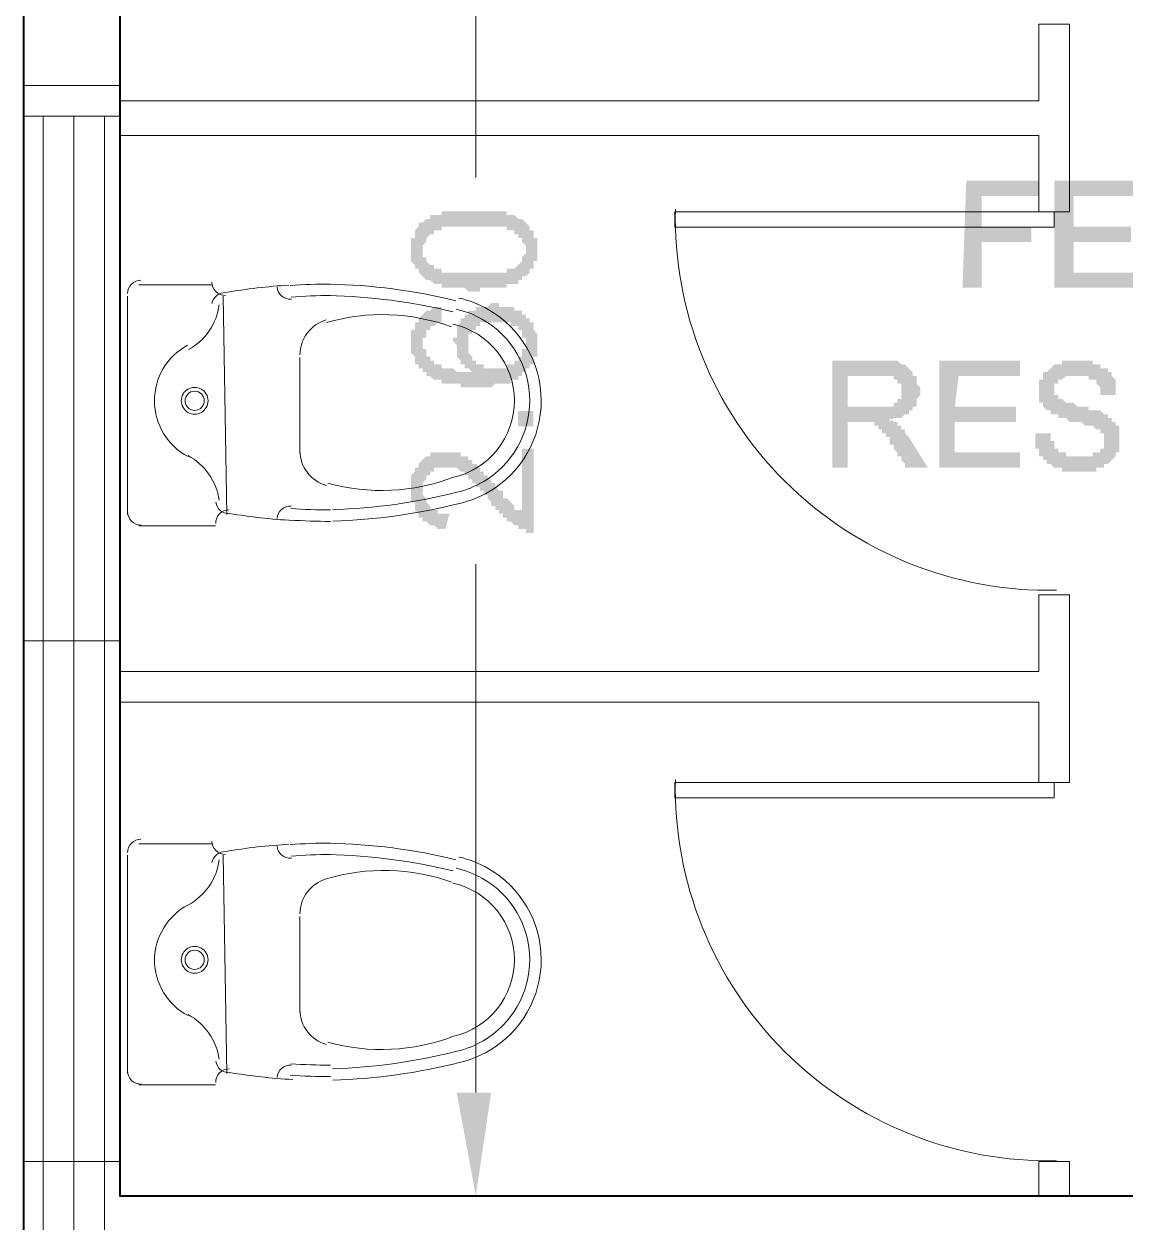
# Model space of a CAD drawing. Header units: inches. Extents: x -11 to 213, y -78 to 40.
# Drawn here: x -2.872 to -1.133, y 25.998 to 27.89 of the extents above; entities that cross this region are included whole.
import ezdxf

# ---------------------------------------------------------------- set-up
doc = ezdxf.new("R2010")
doc.units = ezdxf.units.IN
doc.header["$MEASUREMENT"] = 0
doc.layers.add('PDF_0', color=7, linetype='Continuous')
doc.layers.add('PDF_TOILET', color=7, linetype='Continuous')

msp = doc.modelspace()

# ---------------------------------------------------------------- hatches: boundary and pattern name
at = {"layer": 'PDF_0'}
for points in [[(-1.26848, 27.61842), (-1.3592, 27.61842), (-1.3592, 27.57004), (-1.28058, 27.57004), (-1.28058, 27.54585), (-1.3592, 27.54585), (-1.3592, 27.47328), (-1.38944, 27.47328), (-1.38339, 27.64262), (-1.26848, 27.64262)], [(-1.11728, 27.47327), (-1.24429, 27.47327), (-1.24429, 27.64261), (-1.11728, 27.64261), (-1.11728, 27.61842), (-1.21405, 27.61842), (-1.21405, 27.57004), (-1.12333, 27.57004), (-1.12333, 27.54584), (-1.21405, 27.54584), (-1.21405, 27.49746), (-1.11728, 27.49746)], [(-1.29872, 27.18901), (-1.42573, 27.18901), (-1.42573, 27.35835), (-1.29872, 27.35835), (-1.29872, 27.33416), (-1.39549, 27.33416), (-1.40154, 27.28577), (-1.30477, 27.28577), (-1.30477, 27.26158), (-1.40154, 27.26158), (-1.40154, 27.2132), (-1.29872, 27.2132)], [(-1.17171, 27.30392), (-1.17171, 27.30392), (-1.17171, 27.30997), (-1.17171, 27.30997), (-1.17171, 27.30997), (-1.17171, 27.31602), (-1.17171, 27.31602), (-1.17171, 27.31602), (-1.17776, 27.32206), (-1.17776, 27.32206), (-1.17776, 27.32206), (-1.17776, 27.32811), (-1.17776, 27.32811), (-1.18381, 27.32811), (-1.18381, 27.32811), (-1.18381, 27.32811), (-1.18986, 27.32811), (-1.18986, 27.33416), (-1.18986, 27.33416), (-1.19591, 27.33416), (-1.19591, 27.33416), (-1.19591, 27.33416), (-1.20195, 27.33416), (-1.20195, 27.33416), (-1.208, 27.33416), (-1.208, 27.33416), (-1.208, 27.33416), (-1.21405, 27.33416), (-1.21405, 27.33416), (-1.2201, 27.33416), (-1.2201, 27.33416), (-1.2201, 27.33416), (-1.22615, 27.33416), (-1.22615, 27.33416), (-1.23219, 27.32811), (-1.23219, 27.32811), (-1.23219, 27.32811), (-1.23219, 27.32811), (-1.23824, 27.32811), (-1.23824, 27.32811), (-1.23824, 27.32206), (-1.23824, 27.32206), (-1.24429, 27.32206), (-1.24429, 27.31602), (-1.24429, 27.31602), (-1.24429, 27.31602), (-1.24429, 27.30997), (-1.24429, 27.30997), (-1.24429, 27.30997), (-1.24429, 27.30392), (-1.24429, 27.30392), (-1.23824, 27.30392), (-1.23824, 27.29787), (-1.23824, 27.29787), (-1.23824, 27.29787), (-1.23824, 27.29787), (-1.23219, 27.29787), (-1.23219, 27.29787), (-1.23219, 27.29787), (-1.22615, 27.29182), (-1.22615, 27.29182), (-1.22615, 27.29182), (-1.2201, 27.29182), (-1.2201, 27.29182), (-1.2201, 27.29182), (-1.21405, 27.29182), (-1.21405, 27.29182), (-1.208, 27.28578), (-1.208, 27.28578), (-1.20195, 27.28578), (-1.20195, 27.28578), (-1.20195, 27.28578), (-1.19591, 27.28578), (-1.19591, 27.28578), (-1.18986, 27.28578), (-1.18986, 27.28578), (-1.18986, 27.27973), (-1.18381, 27.27973), (-1.18381, 27.27973), (-1.17776, 27.27973), (-1.17776, 27.27973), (-1.17776, 27.27973), (-1.17171, 27.27973), (-1.17171, 27.27973), (-1.17171, 27.27973), (-1.17171, 27.27973), (-1.16567, 27.27368), (-1.16567, 27.27368), (-1.16567, 27.27368), (-1.15962, 27.27368), (-1.15962, 27.27368), (-1.15962, 27.26763), (-1.15357, 27.26763), (-1.15357, 27.26763), (-1.15357, 27.26763), (-1.15357, 27.26158), (-1.14752, 27.26158), (-1.14752, 27.26158), (-1.14752, 27.26158), (-1.14752, 27.25554), (-1.14147, 27.25554), (-1.14147, 27.25554), (-1.14147, 27.24949), (-1.14147, 27.24949), (-1.14147, 27.24949), (-1.14147, 27.24344), (-1.14147, 27.24344), (-1.14147, 27.23739), (-1.14147, 27.23739), (-1.14147, 27.23739), (-1.14147, 27.23135), (-1.14147, 27.23135), (-1.14147, 27.23135), (-1.14147, 27.2253), (-1.14147, 27.2253), (-1.14147, 27.2253), (-1.14147, 27.21925), (-1.14147, 27.21925), (-1.14147, 27.2132), (-1.14147, 27.2132), (-1.14752, 27.2132), (-1.14752, 27.2132), (-1.14752, 27.20715), (-1.14752, 27.20715), (-1.14752, 27.20715), (-1.15357, 27.20111), (-1.15357, 27.20111), (-1.15357, 27.20111), (-1.15962, 27.19506), (-1.15962, 27.19506), (-1.15962, 27.19506), (-1.15962, 27.19506), (-1.16567, 27.19506), (-1.16567, 27.19506), (-1.16567, 27.18901), (-1.17171, 27.18901), (-1.17171, 27.18901), (-1.17171, 27.18901), (-1.17776, 27.18901), (-1.17776, 27.18901), (-1.17776, 27.18296), (-1.18381, 27.18296), (-1.18381, 27.18296), (-1.18381, 27.18296), (-1.18986, 27.18296), (-1.18986, 27.18296), (-1.19591, 27.18296), (-1.19591, 27.18296), (-1.19591, 27.18296), (-1.20195, 27.18296), (-1.20195, 27.18296), (-1.20195, 27.18296), (-1.208, 27.18296), (-1.208, 27.18296), (-1.21405, 27.18296), (-1.21405, 27.18296), (-1.2201, 27.18296), (-1.2201, 27.18296), (-1.2201, 27.18296), (-1.22615, 27.18296), (-1.22615, 27.18296), (-1.23219, 27.18296), (-1.23219, 27.18901), (-1.23219, 27.18901), (-1.23824, 27.18901), (-1.23824, 27.18901), (-1.23824, 27.18901), (-1.24429, 27.18901), (-1.24429, 27.18901), (-1.24429, 27.18901), (-1.25034, 27.19506), (-1.25034, 27.19506), (-1.25034, 27.19506), (-1.25034, 27.19506), (-1.25638, 27.19506), (-1.25638, 27.20111), (-1.25638, 27.20111), (-1.25638, 27.20111), (-1.26243, 27.20111), (-1.26243, 27.20111), (-1.26243, 27.20715), (-1.26243, 27.20715), (-1.26848, 27.20715), (-1.26848, 27.2132), (-1.26848, 27.2132), (-1.26848, 27.2132), (-1.26848, 27.21925), (-1.26848, 27.21925), (-1.27453, 27.21925), (-1.27453, 27.2253), (-1.27453, 27.2253), (-1.27453, 27.2253), (-1.27453, 27.23135), (-1.27453, 27.23135), (-1.27453, 27.23739), (-1.27453, 27.23739), (-1.27453, 27.23739), (-1.27453, 27.24344), (-1.27453, 27.24344), (-1.25034, 27.24344), (-1.25034, 27.24344), (-1.25034, 27.23739), (-1.25034, 27.23739), (-1.25034, 27.23739), (-1.25034, 27.23135), (-1.25034, 27.23135), (-1.24429, 27.23135), (-1.24429, 27.2253), (-1.24429, 27.2253), (-1.24429, 27.2253), (-1.24429, 27.21925), (-1.23824, 27.21925), (-1.23824, 27.21925), (-1.23824, 27.21925), (-1.23824, 27.2132), (-1.23219, 27.2132), (-1.23219, 27.2132), (-1.23219, 27.2132), (-1.22615, 27.2132), (-1.22615, 27.2132), (-1.22615, 27.20715), (-1.2201, 27.20715), (-1.2201, 27.20715), (-1.2201, 27.20715), (-1.21405, 27.20715), (-1.21405, 27.20715), (-1.208, 27.20715), (-1.208, 27.20715), (-1.208, 27.20715), (-1.20195, 27.20715), (-1.20195, 27.20715), (-1.20195, 27.20715), (-1.19591, 27.20715), (-1.19591, 27.20715), (-1.18986, 27.20715), (-1.18986, 27.20715), (-1.18986, 27.20715), (-1.18381, 27.20715), (-1.18381, 27.2132), (-1.18381, 27.2132), (-1.17776, 27.2132), (-1.17776, 27.2132), (-1.17776, 27.2132), (-1.17171, 27.2132), (-1.17171, 27.21925), (-1.17171, 27.21925), (-1.17171, 27.21925), (-1.16567, 27.21925), (-1.16567, 27.2253), (-1.16567, 27.2253), (-1.16567, 27.2253), (-1.16567, 27.23135), (-1.16567, 27.23135), (-1.16567, 27.23739), (-1.16567, 27.23739), (-1.16567, 27.23739), (-1.16567, 27.24344), (-1.16567, 27.24344), (-1.17171, 27.24344), (-1.17171, 27.24949), (-1.17171, 27.24949), (-1.17171, 27.24949), (-1.17776, 27.24949), (-1.17776, 27.24949), (-1.17776, 27.24949), (-1.18381, 27.25554), (-1.18381, 27.25554), (-1.18381, 27.25554), (-1.18381, 27.25554), (-1.18986, 27.25554), (-1.18986, 27.25554), (-1.18986, 27.25554), (-1.19591, 27.25554), (-1.19591, 27.25554), (-1.20195, 27.26158), (-1.20195, 27.26158), (-1.208, 27.26158), (-1.208, 27.26158), (-1.21405, 27.26158), (-1.21405, 27.26158), (-1.21405, 27.26158), (-1.2201, 27.26158), (-1.2201, 27.26158), (-1.22615, 27.26763), (-1.22615, 27.26763), (-1.23219, 27.26763), (-1.23219, 27.26763), (-1.23219, 27.26763), (-1.23824, 27.26763), (-1.23824, 27.26763), (-1.23824, 27.27368), (-1.24429, 27.27368), (-1.24429, 27.27368), (-1.24429, 27.27368), (-1.25034, 27.27368), (-1.25034, 27.27368), (-1.25034, 27.27973), (-1.25034, 27.27973), (-1.25638, 27.27973), (-1.25638, 27.27973), (-1.25638, 27.27973), (-1.25638, 27.27973), (-1.26243, 27.28578), (-1.26243, 27.28578), (-1.26243, 27.28578), (-1.26243, 27.29182), (-1.26243, 27.29182), (-1.26848, 27.29182), (-1.26848, 27.29787), (-1.26848, 27.29787), (-1.26848, 27.29787), (-1.26848, 27.30392), (-1.26848, 27.30392), (-1.26848, 27.30392), (-1.26848, 27.30997), (-1.26848, 27.30997), (-1.26848, 27.31602), (-1.26848, 27.31602), (-1.26848, 27.31602), (-1.26848, 27.32206), (-1.26848, 27.32206), (-1.26848, 27.32206), (-1.26848, 27.32811), (-1.26848, 27.32811), (-1.26243, 27.32811), (-1.26243, 27.33416), (-1.26243, 27.33416), (-1.26243, 27.33416), (-1.26243, 27.34021), (-1.25638, 27.34021), (-1.25638, 27.34021), (-1.25638, 27.34021), (-1.25034, 27.34626), (-1.25034, 27.34626), (-1.25034, 27.34626), (-1.25034, 27.34626), (-1.25034, 27.34626), (-1.24429, 27.3523), (-1.24429, 27.3523), (-1.24429, 27.3523), (-1.23824, 27.3523), (-1.23824, 27.3523), (-1.23824, 27.3523), (-1.23219, 27.3523), (-1.23219, 27.35835), (-1.22615, 27.35835), (-1.22615, 27.35835), (-1.22615, 27.35835), (-1.2201, 27.35835), (-1.2201, 27.35835), (-1.21405, 27.35835), (-1.21405, 27.35835), (-1.21405, 27.35835), (-1.208, 27.35835), (-1.208, 27.35835), (-1.208, 27.35835), (-1.20195, 27.35835), (-1.20195, 27.35835), (-1.19591, 27.35835), (-1.19591, 27.35835), (-1.19591, 27.35835), (-1.18986, 27.35835), (-1.18986, 27.35835), (-1.18381, 27.35835), (-1.18381, 27.3523), (-1.18381, 27.3523), (-1.17776, 27.3523), (-1.17776, 27.3523), (-1.17776, 27.3523), (-1.17171, 27.3523), (-1.17171, 27.3523), (-1.17171, 27.34626), (-1.16567, 27.34626), (-1.16567, 27.34626), (-1.16567, 27.34626), (-1.15962, 27.34626), (-1.15962, 27.34021), (-1.15962, 27.34021), (-1.15962, 27.34021), (-1.15357, 27.34021), (-1.15357, 27.33416), (-1.15357, 27.33416), (-1.15357, 27.33416), (-1.15357, 27.33416), (-1.14752, 27.32811), (-1.14752, 27.32811), (-1.14752, 27.32811), (-1.14752, 27.32206), (-1.14752, 27.32206), (-1.14752, 27.31602), (-1.14752, 27.31602), (-1.14752, 27.31602), (-1.14752, 27.30997), (-1.14752, 27.30997), (-1.14752, 27.30392), (-1.14147, 27.30392), (-1.14147, 27.30392)], [(-2.06684, 27.21925), (-2.06684, 27.08619), (-2.06684, 27.08619), (-2.06684, 27.08619), (-2.07288, 27.08619), (-2.07288, 27.08619), (-2.07893, 27.08619), (-2.07893, 27.09224), (-2.08498, 27.09224), (-2.08498, 27.09224), (-2.08498, 27.09224), (-2.09103, 27.09224), (-2.09103, 27.09829), (-2.09708, 27.09829), (-2.09708, 27.09829), (-2.09708, 27.09829), (-2.09708, 27.09829), (-2.10312, 27.10434), (-2.10312, 27.10434), (-2.10312, 27.10434), (-2.10312, 27.10434), (-2.10917, 27.10434), (-2.10917, 27.11039), (-2.10917, 27.11039), (-2.11522, 27.11039), (-2.11522, 27.11643), (-2.11522, 27.11643), (-2.12127, 27.11643), (-2.12127, 27.11643), (-2.12127, 27.12248), (-2.12732, 27.12248), (-2.12732, 27.12853), (-2.12732, 27.12853), (-2.13336, 27.12853), (-2.13336, 27.13458), (-2.13336, 27.13458), (-2.13941, 27.14062), (-2.13941, 27.14062), (-2.13941, 27.14062), (-2.13941, 27.14667), (-2.14546, 27.14667), (-2.14546, 27.14667), (-2.14546, 27.15272), (-2.15151, 27.15272), (-2.15151, 27.15272), (-2.15151, 27.15877), (-2.15755, 27.15877), (-2.15755, 27.15877), (-2.15755, 27.16482), (-2.15755, 27.16482), (-2.1636, 27.16482), (-2.1636, 27.17086), (-2.1636, 27.17086), (-2.16965, 27.17086), (-2.16965, 27.17691), (-2.16965, 27.17691), (-2.1757, 27.17691), (-2.1757, 27.17691), (-2.1757, 27.18296), (-2.18175, 27.18296), (-2.18175, 27.18296), (-2.18175, 27.18296), (-2.18779, 27.18901), (-2.18779, 27.18901), (-2.19384, 27.18901), (-2.19384, 27.18901), (-2.19384, 27.18901), (-2.19989, 27.18901), (-2.19989, 27.18901), (-2.20594, 27.18901), (-2.20594, 27.18901), (-2.20594, 27.18901), (-2.21199, 27.18901), (-2.21199, 27.18901), (-2.21199, 27.18901), (-2.21803, 27.18901), (-2.21803, 27.18901), (-2.22408, 27.18901), (-2.22408, 27.18901), (-2.22408, 27.18296), (-2.23013, 27.18296), (-2.23013, 27.18296), (-2.23013, 27.18296), (-2.23013, 27.17691), (-2.23618, 27.17691), (-2.23618, 27.17691), (-2.23618, 27.17086), (-2.23618, 27.17086), (-2.23618, 27.17086), (-2.24222, 27.16482), (-2.24222, 27.16482), (-2.24222, 27.15877), (-2.24222, 27.15877), (-2.24222, 27.15272), (-2.24222, 27.15272), (-2.24222, 27.14667), (-2.24222, 27.14667), (-2.24222, 27.14667), (-2.23618, 27.14062), (-2.23618, 27.14062), (-2.23618, 27.13458), (-2.23618, 27.13458), (-2.23618, 27.13458), (-2.23013, 27.12853), (-2.23013, 27.12853), (-2.23013, 27.12853), (-2.23013, 27.12248), (-2.22408, 27.12248), (-2.22408, 27.12248), (-2.22408, 27.12248), (-2.21803, 27.12248), (-2.21803, 27.11643), (-2.21199, 27.11643), (-2.21199, 27.11643), (-2.20594, 27.11643), (-2.20594, 27.11643), (-2.19989, 27.11643), (-2.19989, 27.11643), (-2.20594, 27.09224), (-2.20594, 27.09224), (-2.21199, 27.09224), (-2.21199, 27.09224), (-2.21803, 27.09224), (-2.21803, 27.09224), (-2.22408, 27.09829), (-2.22408, 27.09829), (-2.22408, 27.09829), (-2.23013, 27.09829), (-2.23013, 27.09829), (-2.23013, 27.09829), (-2.23618, 27.10434), (-2.23618, 27.10434), (-2.23618, 27.10434), (-2.24222, 27.10434), (-2.24222, 27.11039), (-2.24222, 27.11039), (-2.24827, 27.11039), (-2.24827, 27.11643), (-2.24827, 27.11643), (-2.24827, 27.11643), (-2.25432, 27.12248), (-2.25432, 27.12248), (-2.25432, 27.12248), (-2.25432, 27.12853), (-2.25432, 27.12853), (-2.25432, 27.13458), (-2.26037, 27.13458), (-2.26037, 27.13458), (-2.26037, 27.14062), (-2.26037, 27.14062), (-2.26037, 27.14667), (-2.26037, 27.14667), (-2.26037, 27.15272), (-2.26037, 27.15272), (-2.26037, 27.15272), (-2.26037, 27.15877), (-2.26037, 27.15877), (-2.26037, 27.16482), (-2.26037, 27.16482), (-2.26037, 27.17086), (-2.26037, 27.17086), (-2.26037, 27.17691), (-2.26037, 27.17691), (-2.25432, 27.18296), (-2.25432, 27.18296), (-2.25432, 27.18296), (-2.25432, 27.18901), (-2.25432, 27.18901), (-2.24827, 27.18901), (-2.24827, 27.19506), (-2.24827, 27.19506), (-2.24827, 27.19506), (-2.24222, 27.2011), (-2.24222, 27.2011), (-2.24222, 27.2011), (-2.24222, 27.2011), (-2.23618, 27.20715), (-2.23618, 27.20715), (-2.23618, 27.20715), (-2.23013, 27.20715), (-2.23013, 27.2132), (-2.23013, 27.2132), (-2.22408, 27.2132), (-2.22408, 27.2132), (-2.21803, 27.2132), (-2.21803, 27.2132), (-2.21199, 27.2132), (-2.21199, 27.2132), (-2.21199, 27.2132), (-2.20594, 27.2132), (-2.20594, 27.2132), (-2.20594, 27.2132), (-2.19989, 27.2132), (-2.19989, 27.2132), (-2.19384, 27.2132), (-2.19384, 27.2132), (-2.19384, 27.2132), (-2.18779, 27.2132), (-2.18779, 27.2132), (-2.18175, 27.2132), (-2.18175, 27.2132), (-2.18175, 27.20715), (-2.1757, 27.20715), (-2.1757, 27.20715), (-2.16965, 27.20715), (-2.16965, 27.2011), (-2.16965, 27.2011), (-2.16965, 27.2011), (-2.1636, 27.2011), (-2.1636, 27.2011), (-2.1636, 27.2011), (-2.1636, 27.19506), (-2.15755, 27.19506), (-2.15755, 27.19506), (-2.15755, 27.19506), (-2.15151, 27.18901), (-2.15151, 27.18901), (-2.15151, 27.18901), (-2.15151, 27.18296), (-2.14546, 27.18296), (-2.14546, 27.18296), (-2.14546, 27.17691), (-2.13941, 27.17691), (-2.13941, 27.17691), (-2.13941, 27.17086), (-2.13336, 27.17086), (-2.13336, 27.17086), (-2.13336, 27.16482), (-2.12732, 27.16482), (-2.12732, 27.15877), (-2.12732, 27.15877), (-2.12127, 27.15272), (-2.12127, 27.15272), (-2.11522, 27.15272), (-2.11522, 27.14667), (-2.11522, 27.14667), (-2.11522, 27.14062), (-2.10917, 27.14062), (-2.10917, 27.14062), (-2.10312, 27.13458), (-2.10312, 27.13458), (-2.10312, 27.13458), (-2.09708, 27.12853), (-2.09708, 27.12853), (-2.09708, 27.12853), (-2.09708, 27.12248), (-2.09103, 27.12248), (-2.09103, 27.12248), (-2.09103, 27.12248), (-2.08498, 27.12248), (-2.08498, 27.21925)]]:
    msp.add_hatch(color=256, dxfattribs=at).paths.add_polyline_path(points)
h = msp.add_hatch(color=256, dxfattribs=at)
h.paths.add_polyline_path([(-2.26037, 27.53375), (-2.26037, 27.53375), (-2.26037, 27.5398), (-2.26037, 27.5398), (-2.26037, 27.5398), (-2.26037, 27.54584), (-2.26037, 27.54584), (-2.26037, 27.55189), (-2.26037, 27.55189), (-2.26037, 27.55189), (-2.25433, 27.55189), (-2.25433, 27.55794), (-2.25433, 27.55794), (-2.25433, 27.55794), (-2.25433, 27.56399), (-2.25433, 27.56399), (-2.25433, 27.56399), (-2.24828, 27.57004), (-2.24828, 27.57004), (-2.24828, 27.57004), (-2.24828, 27.57004), (-2.24828, 27.57608), (-2.24223, 27.57608), (-2.24223, 27.57608), (-2.24223, 27.57608), (-2.24223, 27.57608), (-2.23618, 27.58213), (-2.23618, 27.58213), (-2.23618, 27.58213), (-2.23014, 27.58213), (-2.23014, 27.58213), (-2.23014, 27.58818), (-2.22409, 27.58818), (-2.22409, 27.58818), (-2.22409, 27.58818), (-2.21804, 27.58818), (-2.21804, 27.58818), (-2.21199, 27.58818), (-2.21199, 27.59423), (-2.20594, 27.59423), (-2.20594, 27.59423), (-2.20594, 27.59423), (-2.1999, 27.59423), (-2.1999, 27.59423), (-2.19385, 27.59423), (-2.19385, 27.59423), (-2.1878, 27.59423), (-2.1878, 27.59423), (-2.18175, 27.59423), (-2.18175, 27.59423), (-2.1757, 27.59423), (-2.16966, 27.59423), (-2.16966, 27.59423), (-2.16361, 27.59423), (-2.16361, 27.59423), (-2.16361, 27.59423), (-2.15756, 27.59423), (-2.15151, 27.59423), (-2.15151, 27.59423), (-2.14546, 27.59423), (-2.14546, 27.59423), (-2.13942, 27.59423), (-2.13942, 27.59423), (-2.13337, 27.59423), (-2.13337, 27.59423), (-2.12732, 27.59423), (-2.12732, 27.59423), (-2.12127, 27.59423), (-2.12127, 27.59423), (-2.11523, 27.59423), (-2.11523, 27.59423), (-2.11523, 27.59423), (-2.10918, 27.59423), (-2.10918, 27.58818), (-2.10313, 27.58818), (-2.10313, 27.58818), (-2.10313, 27.58818), (-2.09708, 27.58818), (-2.09708, 27.58818), (-2.09708, 27.58818), (-2.09103, 27.58213), (-2.09103, 27.58213), (-2.09103, 27.58213), (-2.08499, 27.58213), (-2.08499, 27.58213), (-2.08499, 27.58213), (-2.07894, 27.57608), (-2.07894, 27.57608), (-2.07894, 27.57608), (-2.07289, 27.57004), (-2.07289, 27.57004), (-2.07289, 27.57004), (-2.07289, 27.56399), (-2.06684, 27.56399), (-2.06684, 27.56399), (-2.06684, 27.55794), (-2.06684, 27.55794), (-2.06684, 27.55794), (-2.06684, 27.55189), (-2.06079, 27.55189), (-2.06079, 27.54584), (-2.06079, 27.54584), (-2.06079, 27.5398), (-2.06079, 27.5398), (-2.06079, 27.5398), (-2.06079, 27.53375), (-2.06079, 27.53375), (-2.06079, 27.53375), (-2.06079, 27.5277), (-2.06079, 27.5277), (-2.06079, 27.52165), (-2.06079, 27.52165), (-2.06079, 27.52165), (-2.06079, 27.5156), (-2.06079, 27.5156), (-2.06684, 27.5156), (-2.06684, 27.50956), (-2.06684, 27.50956), (-2.06684, 27.50956), (-2.06684, 27.50956), (-2.06684, 27.50351), (-2.06684, 27.50351), (-2.07289, 27.50351), (-2.07289, 27.49746), (-2.07289, 27.49746), (-2.07289, 27.49746), (-2.07289, 27.49746), (-2.07894, 27.49141), (-2.07894, 27.49141), (-2.07894, 27.49141), (-2.07894, 27.49141), (-2.08499, 27.49141), (-2.08499, 27.48537), (-2.08499, 27.48537), (-2.08499, 27.48537), (-2.09103, 27.48537), (-2.09103, 27.48537), (-2.09103, 27.47932), (-2.09708, 27.47932), (-2.09708, 27.47932), (-2.10313, 27.47932), (-2.10313, 27.47932), (-2.10313, 27.47932), (-2.10918, 27.47932), (-2.10918, 27.47327), (-2.11523, 27.47327), (-2.11523, 27.47327), (-2.12127, 27.47327), (-2.12127, 27.47327), (-2.12127, 27.47327), (-2.12732, 27.47327), (-2.12732, 27.47327), (-2.13337, 27.47327), (-2.13942, 27.47327), (-2.13942, 27.47327), (-2.14546, 27.47327), (-2.14546, 27.47327), (-2.15151, 27.47327), (-2.15151, 27.46722), (-2.15756, 27.46722), (-2.15756, 27.46722), (-2.16361, 27.46722), (-2.16361, 27.46722), (-2.16966, 27.46722), (-2.16966, 27.46722), (-2.1757, 27.47327), (-2.1757, 27.47327), (-2.18175, 27.47327), (-2.18175, 27.47327), (-2.1878, 27.47327), (-2.1878, 27.47327), (-2.19385, 27.47327), (-2.19385, 27.47327), (-2.1999, 27.47327), (-2.1999, 27.47327), (-2.20594, 27.47327), (-2.20594, 27.47327), (-2.20594, 27.47327), (-2.21199, 27.47327), (-2.21199, 27.47932), (-2.21804, 27.47932), (-2.21804, 27.47932), (-2.21804, 27.47932), (-2.22409, 27.47932), (-2.22409, 27.47932), (-2.22409, 27.47932), (-2.23014, 27.48537), (-2.23014, 27.48537), (-2.23014, 27.48537), (-2.23618, 27.48537), (-2.23618, 27.48537), (-2.23618, 27.48537), (-2.24223, 27.49141), (-2.24223, 27.49141), (-2.24223, 27.49141), (-2.24828, 27.49746), (-2.24828, 27.49746), (-2.24828, 27.49746), (-2.24828, 27.50351), (-2.25433, 27.50351), (-2.25433, 27.50351), (-2.25433, 27.50956), (-2.25433, 27.50956), (-2.25433, 27.50956), (-2.26037, 27.5156), (-2.26037, 27.5156), (-2.26037, 27.52165), (-2.26037, 27.52165), (-2.26037, 27.5277), (-2.26037, 27.5277), (-2.26037, 27.5277), (-2.26037, 27.53375), (-2.26037, 27.53375)], flags=0)
h.paths.add_polyline_path([(-2.07894, 27.53375), (-2.07894, 27.53375), (-2.07894, 27.5398), (-2.07894, 27.5398), (-2.08499, 27.54584), (-2.08499, 27.54584), (-2.08499, 27.54584), (-2.08499, 27.55189), (-2.08499, 27.55189), (-2.09103, 27.55189), (-2.09103, 27.55794), (-2.09103, 27.55794), (-2.09708, 27.55794), (-2.09708, 27.56399), (-2.09708, 27.56399), (-2.09708, 27.56399), (-2.10313, 27.56399), (-2.10313, 27.56399), (-2.10313, 27.56399), (-2.10918, 27.56399), (-2.10918, 27.56399), (-2.10918, 27.57004), (-2.11523, 27.57004), (-2.11523, 27.57004), (-2.11523, 27.57004), (-2.12127, 27.57004), (-2.12127, 27.57004), (-2.12732, 27.57004), (-2.12732, 27.57004), (-2.13337, 27.57004), (-2.13337, 27.57004), (-2.13942, 27.57004), (-2.13942, 27.57004), (-2.14546, 27.57004), (-2.14546, 27.57004), (-2.15151, 27.57004), (-2.15151, 27.57004), (-2.15756, 27.57004), (-2.16361, 27.57004), (-2.16361, 27.57004), (-2.16966, 27.57004), (-2.16966, 27.57004), (-2.1757, 27.57004), (-2.1757, 27.57004), (-2.18175, 27.57004), (-2.18175, 27.57004), (-2.1878, 27.57004), (-2.1878, 27.57004), (-2.19385, 27.57004), (-2.19385, 27.57004), (-2.19385, 27.57004), (-2.1999, 27.57004), (-2.1999, 27.57004), (-2.1999, 27.57004), (-2.20594, 27.57004), (-2.20594, 27.57004), (-2.20594, 27.57004), (-2.21199, 27.57004), (-2.21199, 27.56399), (-2.21804, 27.56399), (-2.21804, 27.56399), (-2.22409, 27.56399), (-2.22409, 27.56399), (-2.22409, 27.55794), (-2.23014, 27.55794), (-2.23014, 27.55794), (-2.23014, 27.55794), (-2.23014, 27.55794), (-2.23618, 27.55189), (-2.23618, 27.55189), (-2.23618, 27.54584), (-2.23618, 27.54584), (-2.23618, 27.54584), (-2.24223, 27.5398), (-2.24223, 27.5398), (-2.24223, 27.53375), (-2.24223, 27.53375), (-2.24223, 27.5277), (-2.24223, 27.5277), (-2.24223, 27.5277), (-2.24223, 27.52165), (-2.23618, 27.52165), (-2.23618, 27.5156), (-2.23618, 27.5156), (-2.23618, 27.5156), (-2.23014, 27.50956), (-2.23014, 27.50956), (-2.23014, 27.50956), (-2.22409, 27.50956), (-2.22409, 27.50351), (-2.22409, 27.50351), (-2.22409, 27.50351), (-2.21804, 27.50351), (-2.21804, 27.50351), (-2.21804, 27.50351), (-2.21199, 27.50351), (-2.21199, 27.49746), (-2.21199, 27.49746), (-2.20594, 27.49746), (-2.20594, 27.49746), (-2.20594, 27.49746), (-2.1999, 27.49746), (-2.1999, 27.49746), (-2.19385, 27.49746), (-2.19385, 27.49746), (-2.1878, 27.49746), (-2.1878, 27.49746), (-2.18175, 27.49746), (-2.18175, 27.49746), (-2.1757, 27.49746), (-2.1757, 27.49746), (-2.16966, 27.49746), (-2.16966, 27.49746), (-2.16361, 27.49746), (-2.16361, 27.49746), (-2.15756, 27.49746), (-2.15151, 27.49746), (-2.15151, 27.49746), (-2.14546, 27.49746), (-2.14546, 27.49746), (-2.13942, 27.49746), (-2.13942, 27.49746), (-2.13337, 27.49746), (-2.13337, 27.49746), (-2.13337, 27.49746), (-2.12732, 27.49746), (-2.12732, 27.49746), (-2.12127, 27.49746), (-2.12127, 27.49746), (-2.12127, 27.49746), (-2.11523, 27.49746), (-2.11523, 27.49746), (-2.11523, 27.49746), (-2.10918, 27.49746), (-2.10918, 27.50351), (-2.10313, 27.50351), (-2.10313, 27.50351), (-2.10313, 27.50351), (-2.09708, 27.50351), (-2.09708, 27.50351), (-2.09103, 27.50956), (-2.09103, 27.50956), (-2.09103, 27.50956), (-2.09103, 27.50956), (-2.08499, 27.5156), (-2.08499, 27.5156), (-2.08499, 27.5156), (-2.08499, 27.52165), (-2.08499, 27.52165), (-2.07894, 27.5277), (-2.07894, 27.5277), (-2.07894, 27.53375), (-2.07894, 27.53375)], flags=0)
h = msp.add_hatch(color=256, dxfattribs=at)
h.paths.add_polyline_path([(-2.16361, 27.34021), (-2.16965, 27.34626), (-2.16965, 27.34626), (-2.16965, 27.34626), (-2.1757, 27.34626), (-2.1757, 27.35231), (-2.1757, 27.35231), (-2.18175, 27.35231), (-2.18175, 27.35835), (-2.18175, 27.35835), (-2.18175, 27.35835), (-2.1878, 27.3644), (-2.1878, 27.3644), (-2.1878, 27.3644), (-2.1878, 27.37045), (-2.1878, 27.37045), (-2.1878, 27.3765), (-2.1878, 27.3765), (-2.1878, 27.38255), (-2.1878, 27.38255), (-2.1878, 27.38255), (-2.19384, 27.38859), (-2.19384, 27.38859), (-2.19384, 27.39464), (-2.1878, 27.39464), (-2.1878, 27.39464), (-2.1878, 27.40069), (-2.1878, 27.40069), (-2.1878, 27.40674), (-2.1878, 27.40674), (-2.1878, 27.40674), (-2.1878, 27.41278), (-2.1878, 27.41278), (-2.18175, 27.41883), (-2.18175, 27.41883), (-2.18175, 27.41883), (-2.18175, 27.42488), (-2.1757, 27.42488), (-2.1757, 27.42488), (-2.1757, 27.43093), (-2.1757, 27.43093), (-2.16965, 27.43093), (-2.16965, 27.43093), (-2.16965, 27.43698), (-2.16361, 27.43698), (-2.16361, 27.43698), (-2.16361, 27.43698), (-2.15756, 27.43698), (-2.15756, 27.44302), (-2.15151, 27.44302), (-2.15151, 27.44302), (-2.15151, 27.44302), (-2.14546, 27.44302), (-2.14546, 27.44302), (-2.13941, 27.44302), (-2.13941, 27.44302), (-2.13337, 27.44907), (-2.13337, 27.44907), (-2.12732, 27.44907), (-2.12732, 27.44907), (-2.12732, 27.44907), (-2.12127, 27.44907), (-2.12127, 27.44302), (-2.11522, 27.44302), (-2.11522, 27.44302), (-2.10917, 27.44302), (-2.10917, 27.44302), (-2.10917, 27.44302), (-2.10313, 27.44302), (-2.10313, 27.44302), (-2.09708, 27.44302), (-2.09708, 27.43698), (-2.09103, 27.43698), (-2.09103, 27.43698), (-2.09103, 27.43698), (-2.08498, 27.43698), (-2.08498, 27.43093), (-2.08498, 27.43093), (-2.07894, 27.43093), (-2.07894, 27.43093), (-2.07894, 27.43093), (-2.07894, 27.42488), (-2.07289, 27.42488), (-2.07289, 27.42488), (-2.07289, 27.41883), (-2.07289, 27.41883), (-2.06684, 27.41883), (-2.06684, 27.41278), (-2.06684, 27.41278), (-2.06684, 27.40674), (-2.06684, 27.40674), (-2.06684, 27.40674), (-2.06079, 27.40069), (-2.06079, 27.40069), (-2.06079, 27.39464), (-2.06079, 27.39464), (-2.06079, 27.38859), (-2.06079, 27.38859), (-2.06079, 27.38255), (-2.06079, 27.38255), (-2.06079, 27.38255), (-2.06079, 27.3765), (-2.06079, 27.3765), (-2.06079, 27.37045), (-2.06079, 27.37045), (-2.06079, 27.3644), (-2.06684, 27.3644), (-2.06684, 27.3644), (-2.06684, 27.35835), (-2.06684, 27.35835), (-2.06684, 27.35231), (-2.07289, 27.35231), (-2.07289, 27.35231), (-2.07289, 27.34626), (-2.07289, 27.34626), (-2.07894, 27.34626), (-2.07894, 27.34021), (-2.07894, 27.34021), (-2.07894, 27.34021), (-2.08498, 27.34021), (-2.08498, 27.33416), (-2.08498, 27.33416), (-2.08498, 27.33416), (-2.09103, 27.33416), (-2.09103, 27.33416), (-2.09103, 27.32811), (-2.09103, 27.32811), (-2.09708, 27.32811), (-2.09708, 27.32811), (-2.09708, 27.32811), (-2.10313, 27.32811), (-2.10313, 27.32207), (-2.10917, 27.32207), (-2.10917, 27.32207), (-2.10917, 27.32207), (-2.11522, 27.32207), (-2.11522, 27.32207), (-2.12127, 27.32207), (-2.12127, 27.32207), (-2.12732, 27.32207), (-2.12732, 27.32207), (-2.13337, 27.31602), (-2.13337, 27.31602), (-2.13941, 27.31602), (-2.13941, 27.31602), (-2.14546, 27.31602), (-2.14546, 27.31602), (-2.15151, 27.31602), (-2.15756, 27.31602), (-2.15756, 27.31602), (-2.15756, 27.31602), (-2.16361, 27.31602), (-2.16361, 27.31602), (-2.16965, 27.31602), (-2.16965, 27.31602), (-2.1757, 27.31602), (-2.1757, 27.31602), (-2.18175, 27.31602), (-2.18175, 27.32207), (-2.1878, 27.32207), (-2.1878, 27.32207), (-2.19384, 27.32207), (-2.19384, 27.32207), (-2.19989, 27.32207), (-2.19989, 27.32207), (-2.20594, 27.32207), (-2.20594, 27.32207), (-2.20594, 27.32207), (-2.21199, 27.32207), (-2.21199, 27.32811), (-2.21804, 27.32811), (-2.21804, 27.32811), (-2.21804, 27.32811), (-2.22408, 27.32811), (-2.22408, 27.32811), (-2.22408, 27.32811), (-2.23013, 27.33416), (-2.23013, 27.33416), (-2.23013, 27.33416), (-2.23618, 27.33416), (-2.23618, 27.33416), (-2.23618, 27.34021), (-2.23618, 27.34021), (-2.24223, 27.34021), (-2.24223, 27.34021), (-2.24223, 27.34626), (-2.24828, 27.34626), (-2.24828, 27.34626), (-2.24828, 27.35231), (-2.24828, 27.35231), (-2.25432, 27.35231), (-2.25432, 27.35835), (-2.25432, 27.35835), (-2.25432, 27.35835), (-2.25432, 27.3644), (-2.25432, 27.3644), (-2.26037, 27.37045), (-2.26037, 27.37045), (-2.26037, 27.37045), (-2.26037, 27.3765), (-2.26037, 27.3765), (-2.26037, 27.38255), (-2.26037, 27.38255), (-2.26037, 27.38859), (-2.26037, 27.38859), (-2.26037, 27.38859), (-2.26037, 27.39464), (-2.26037, 27.39464), (-2.26037, 27.40069), (-2.26037, 27.40069), (-2.26037, 27.40674), (-2.26037, 27.40674), (-2.25432, 27.40674), (-2.25432, 27.41278), (-2.25432, 27.41278), (-2.25432, 27.41883), (-2.25432, 27.41883), (-2.24828, 27.41883), (-2.24828, 27.42488), (-2.24828, 27.42488), (-2.24828, 27.42488), (-2.24223, 27.43093), (-2.24223, 27.43093), (-2.24223, 27.43093), (-2.24223, 27.43093), (-2.23618, 27.43698), (-2.23618, 27.43698), (-2.23013, 27.43698), (-2.23013, 27.43698), (-2.23013, 27.43698), (-2.22408, 27.44302), (-2.22408, 27.44302), (-2.21804, 27.44302), (-2.21804, 27.44302), (-2.21199, 27.44302), (-2.21199, 27.44302), (-2.21199, 27.41883), (-2.21199, 27.41883), (-2.21804, 27.41883), (-2.21804, 27.41883), (-2.22408, 27.41278), (-2.22408, 27.41278), (-2.22408, 27.41278), (-2.23013, 27.41278), (-2.23013, 27.41278), (-2.23013, 27.40674), (-2.23618, 27.40674), (-2.23618, 27.40674), (-2.23618, 27.40674), (-2.23618, 27.40069), (-2.23618, 27.40069), (-2.23618, 27.39464), (-2.24223, 27.39464), (-2.24223, 27.39464), (-2.24223, 27.38859), (-2.24223, 27.38859), (-2.24223, 27.38859), (-2.24223, 27.38255), (-2.24223, 27.38255), (-2.24223, 27.3765), (-2.24223, 27.3765), (-2.23618, 27.3765), (-2.23618, 27.37045), (-2.23618, 27.37045), (-2.23618, 27.3644), (-2.23618, 27.3644), (-2.23013, 27.3644), (-2.23013, 27.35835), (-2.23013, 27.35835), (-2.22408, 27.35835), (-2.22408, 27.35231), (-2.22408, 27.35231), (-2.21804, 27.35231), (-2.21804, 27.35231), (-2.21804, 27.35231), (-2.21804, 27.35231), (-2.21199, 27.35231), (-2.21199, 27.34626), (-2.21199, 27.34626), (-2.20594, 27.34626), (-2.20594, 27.34626), (-2.19989, 27.34626), (-2.19989, 27.34626), (-2.19384, 27.34626), (-2.19384, 27.34626), (-2.19384, 27.34626), (-2.1878, 27.34021), (-2.1878, 27.34021), (-2.18175, 27.34021), (-2.18175, 27.34021), (-2.1757, 27.34021), (-2.1757, 27.34021), (-2.16965, 27.34021), (-2.16361, 27.34021), (-2.16361, 27.34021)], flags=0)
h.paths.add_polyline_path([(-2.07894, 27.38255), (-2.07894, 27.38859), (-2.07894, 27.38859), (-2.07894, 27.39464), (-2.08498, 27.39464), (-2.08498, 27.40069), (-2.08498, 27.40069), (-2.08498, 27.40069), (-2.08498, 27.40674), (-2.09103, 27.40674), (-2.09103, 27.40674), (-2.09103, 27.41278), (-2.09708, 27.41278), (-2.09708, 27.41278), (-2.09708, 27.41278), (-2.10313, 27.41278), (-2.10313, 27.41883), (-2.10313, 27.41883), (-2.10917, 27.41883), (-2.10917, 27.41883), (-2.11522, 27.41883), (-2.11522, 27.41883), (-2.12127, 27.41883), (-2.12127, 27.41883), (-2.12127, 27.41883), (-2.12732, 27.41883), (-2.12732, 27.41883), (-2.13337, 27.41883), (-2.13337, 27.41883), (-2.13941, 27.41883), (-2.13941, 27.41883), (-2.14546, 27.41883), (-2.14546, 27.41883), (-2.14546, 27.41883), (-2.15151, 27.41883), (-2.15151, 27.41278), (-2.15756, 27.41278), (-2.15756, 27.41278), (-2.15756, 27.41278), (-2.15756, 27.40674), (-2.16361, 27.40674), (-2.16361, 27.40674), (-2.16361, 27.40674), (-2.16361, 27.40069), (-2.16965, 27.40069), (-2.16965, 27.39464), (-2.16965, 27.39464), (-2.16965, 27.39464), (-2.16965, 27.38859), (-2.16965, 27.38859), (-2.16965, 27.38255), (-2.16965, 27.38255), (-2.16965, 27.3765), (-2.16965, 27.3765), (-2.16965, 27.37045), (-2.16965, 27.37045), (-2.16965, 27.37045), (-2.16361, 27.3644), (-2.16361, 27.3644), (-2.16361, 27.3644), (-2.16361, 27.35835), (-2.15756, 27.35835), (-2.15756, 27.35835), (-2.15756, 27.35231), (-2.15756, 27.35231), (-2.15151, 27.35231), (-2.15151, 27.35231), (-2.14546, 27.35231), (-2.14546, 27.34626), (-2.14546, 27.34626), (-2.13941, 27.34626), (-2.13941, 27.34626), (-2.13337, 27.34626), (-2.13337, 27.34626), (-2.12732, 27.34626), (-2.12732, 27.34626), (-2.12732, 27.34626), (-2.12127, 27.34626), (-2.12127, 27.34626), (-2.11522, 27.34626), (-2.11522, 27.34626), (-2.10917, 27.34626), (-2.10917, 27.34626), (-2.10917, 27.35231), (-2.10313, 27.35231), (-2.10313, 27.35231), (-2.09708, 27.35231), (-2.09708, 27.35231), (-2.09708, 27.35835), (-2.09708, 27.35835), (-2.09103, 27.35835), (-2.09103, 27.35835), (-2.09103, 27.3644), (-2.08498, 27.3644), (-2.08498, 27.3644), (-2.08498, 27.37045), (-2.08498, 27.37045), (-2.08498, 27.3765), (-2.07894, 27.3765), (-2.07894, 27.3765), (-2.07894, 27.38255), (-2.07894, 27.38255), (-2.07894, 27.38255)], flags=0)
h = msp.add_hatch(color=256, dxfattribs=at)
h.paths.add_polyline_path([(-1.44388, 27.18901), (-1.47412, 27.18901), (-1.48017, 27.18901), (-1.48017, 27.19506), (-1.48017, 27.19506), (-1.48621, 27.2011), (-1.48621, 27.2011), (-1.48621, 27.20715), (-1.49226, 27.20715), (-1.49226, 27.2132), (-1.49226, 27.2132), (-1.49226, 27.2132), (-1.49831, 27.21925), (-1.49831, 27.21925), (-1.49831, 27.21925), (-1.49831, 27.22529), (-1.49831, 27.22529), (-1.50436, 27.22529), (-1.50436, 27.23134), (-1.50436, 27.23134), (-1.50436, 27.23134), (-1.50436, 27.23134), (-1.50436, 27.23134), (-1.50436, 27.23739), (-1.50436, 27.23739), (-1.51041, 27.23739), (-1.51041, 27.23739), (-1.51041, 27.23739), (-1.51041, 27.24344), (-1.51041, 27.24344), (-1.51645, 27.24344), (-1.51645, 27.24949), (-1.51645, 27.24949), (-1.51645, 27.24949), (-1.5225, 27.24949), (-1.5225, 27.24949), (-1.5225, 27.25553), (-1.5225, 27.25553), (-1.52855, 27.25553), (-1.52855, 27.25553), (-1.52855, 27.26158), (-1.5346, 27.26158), (-1.5346, 27.26158), (-1.5346, 27.26158), (-1.5346, 27.26158), (-1.54065, 27.26158), (-1.54065, 27.26158), (-1.54065, 27.26158), (-1.54669, 27.26158), (-1.54669, 27.26158), (-1.57088, 27.26158), (-1.57088, 27.18901), (-1.59508, 27.18901), (-1.59508, 27.35835), (-1.51645, 27.35835), (-1.51645, 27.35835), (-1.51645, 27.35835), (-1.51041, 27.35835), (-1.51041, 27.35835), (-1.50436, 27.35835), (-1.50436, 27.35835), (-1.50436, 27.35835), (-1.49831, 27.35835), (-1.49831, 27.35835), (-1.49831, 27.35835), (-1.49226, 27.35835), (-1.49226, 27.35835), (-1.48621, 27.3523), (-1.48621, 27.3523), (-1.48621, 27.3523), (-1.48017, 27.3523), (-1.48017, 27.3523), (-1.48017, 27.3523), (-1.47412, 27.34625), (-1.47412, 27.34625), (-1.47412, 27.34625), (-1.47412, 27.34625), (-1.46807, 27.3402), (-1.46807, 27.3402), (-1.46807, 27.3402), (-1.46807, 27.33416), (-1.46202, 27.33416), (-1.46202, 27.33416), (-1.46202, 27.32811), (-1.46202, 27.32811), (-1.46202, 27.32811), (-1.46202, 27.32206), (-1.46202, 27.32206), (-1.46202, 27.32206), (-1.45598, 27.31601), (-1.45598, 27.31601), (-1.45598, 27.30996), (-1.45598, 27.30996), (-1.45598, 27.30996), (-1.45598, 27.30996), (-1.45598, 27.30392), (-1.45598, 27.30392), (-1.46202, 27.29787), (-1.46202, 27.29787), (-1.46202, 27.29787), (-1.46202, 27.29182), (-1.46202, 27.29182), (-1.46202, 27.29182), (-1.46202, 27.28577), (-1.46807, 27.28577), (-1.46807, 27.28577), (-1.46807, 27.27973), (-1.46807, 27.27973), (-1.46807, 27.27973), (-1.47412, 27.27973), (-1.47412, 27.27973), (-1.47412, 27.27368), (-1.47412, 27.27368), (-1.48017, 27.27368), (-1.48017, 27.27368), (-1.48017, 27.27368), (-1.48621, 27.26763), (-1.48621, 27.26763), (-1.48621, 27.26763), (-1.49226, 27.26763), (-1.49226, 27.26763), (-1.49226, 27.26763), (-1.49831, 27.26763), (-1.49831, 27.26763), (-1.50436, 27.26158), (-1.50436, 27.26158), (-1.50436, 27.26158), (-1.50436, 27.26763), (-1.50436, 27.26763), (-1.50436, 27.26763), (-1.49831, 27.26158), (-1.49831, 27.26158), (-1.49831, 27.26158), (-1.49226, 27.26158), (-1.49226, 27.26158), (-1.49226, 27.25553), (-1.49226, 27.25553), (-1.48621, 27.25553), (-1.48621, 27.25553), (-1.48621, 27.24949), (-1.48621, 27.24949), (-1.48017, 27.24949), (-1.48017, 27.24344), (-1.48017, 27.24344), (-1.48017, 27.24344), (-1.47412, 27.23739), (-1.47412, 27.23739)], flags=0)
h.paths.add_polyline_path([(-1.57088, 27.28577), (-1.5225, 27.28577), (-1.5225, 27.28577), (-1.51645, 27.28577), (-1.51645, 27.28577), (-1.51645, 27.28577), (-1.51041, 27.28577), (-1.51041, 27.28577), (-1.50436, 27.28577), (-1.50436, 27.28577), (-1.50436, 27.28577), (-1.50436, 27.28577), (-1.49831, 27.28577), (-1.49831, 27.29182), (-1.49831, 27.29182), (-1.49226, 27.29182), (-1.49226, 27.29182), (-1.49226, 27.29787), (-1.49226, 27.29787), (-1.48621, 27.29787), (-1.48621, 27.29787), (-1.48621, 27.30392), (-1.48621, 27.30392), (-1.48621, 27.30392), (-1.48621, 27.30996), (-1.48621, 27.30996), (-1.48621, 27.30996), (-1.48621, 27.31601), (-1.48621, 27.31601), (-1.48621, 27.32206), (-1.48621, 27.32206), (-1.49226, 27.32206), (-1.49226, 27.32811), (-1.49226, 27.32811), (-1.49226, 27.32811), (-1.49226, 27.32811), (-1.49831, 27.32811), (-1.49831, 27.33416), (-1.49831, 27.33416), (-1.50436, 27.33416), (-1.50436, 27.33416), (-1.50436, 27.33416), (-1.51041, 27.33416), (-1.51041, 27.33416), (-1.51645, 27.33416), (-1.51645, 27.33416), (-1.51645, 27.33416), (-1.57088, 27.33416)], flags=0)

# ---------------------------------------------------------------- linework, layer by layer
at = {"layer": 'PDF_0', "lineweight": 40}
for points in [[(11.87303, 15.79375), (-2.87168, 15.79375), (-2.87168, 28.79064), (37.12895, 28.79064), (37.12895, 15.79375), (21.68873, 15.79375)], [(-2.72049, 28.39148), (-2.72049, 26.03885), (-0.72469, 26.03885)]]:
    msp.add_lwpolyline(points, dxfattribs=at)
at = {"layer": 'PDF_0', "lineweight": 5}
for points in [[(-2.15803, 28.47615), (-2.15803, 27.64759)], [(-2.15803, 26.20215), (-2.15803, 27.03675)], [(-2.19432, 26.03885), (-2.29109, 26.03885)]]:
    msp.add_lwpolyline(points, dxfattribs=at)
at = {"layer": 'PDF_0', "lineweight": 9}
for points in [[(-2.72049, 27.76855), (-1.269, 27.76855), (-1.269, 27.8895), (-1.22061, 27.8895), (-1.22061, 27.59316), (-1.269, 27.59316), (-1.269, 27.71411), (-2.72049, 27.71411)], [(-2.72049, 26.86741), (-1.269, 26.86741), (-1.269, 26.98837), (-1.22061, 26.98837), (-1.22061, 26.69202), (-1.269, 26.69202), (-1.269, 26.81903), (-2.72049, 26.81903)], [(-1.269, 26.03885), (-1.269, 26.09328), (-1.22061, 26.09328), (-1.22061, 26.03885)]]:
    msp.add_lwpolyline(points, dxfattribs=at)
at = {"layer": 'PDF_0', "lineweight": 13}
for points in [[(-2.87168, 27.79274), (-2.72049, 27.79274)], [(-2.87168, 27.74435), (-2.72049, 27.74435)], [(-2.84144, 24.44826), (-2.84144, 27.74435)], [(-2.79306, 24.44826), (-2.79306, 27.74435)], [(-2.74468, 24.44826), (-2.74468, 27.74435)], [(-2.87168, 26.91579), (-2.72049, 26.91579)], [(-2.87168, 26.09328), (-2.72049, 26.09328)]]:
    msp.add_lwpolyline(points, dxfattribs=at)
at = {"layer": 'PDF_0', "lineweight": 5}
for points in [[(-1.84355, 27.59316), (-1.84355, 27.56897), (-1.24481, 27.56897), (-1.24481, 27.59316)], [(-1.84355, 26.69202), (-1.84355, 26.66783), (-1.24481, 26.66783), (-1.24481, 26.69202)]]:
    msp.add_lwpolyline(points, close=True, dxfattribs=at)
for centre in [(-1.25336, 27.58516), (-1.25336, 26.68399)]:
    msp.add_arc(centre, 0.58967, 178.78051, 271.21949, dxfattribs=at)
msp.add_solid([(-2.06732, 27.27867), (-2.06732, 27.25448), (-2.09151, 27.27867), (-2.09151, 27.25448)], dxfattribs=at)
at = {"layer": 'PDF_0'}
msp.add_solid([(-2.18827, 26.20215), (-2.13384, 26.20215), (-2.15803, 26.03885)], dxfattribs=at)
at = {"layer": 'PDF_TOILET', "lineweight": 9}
for points in [[(-2.70839, 27.11537), (-2.70839, 27.4601)], [(-2.69025, 27.47825), (-2.57534, 27.47825)], [(-2.55719, 27.4601), (-2.55115, 27.11537)], [(-2.43624, 27.36334), (-2.43624, 27.29076), (-2.43624, 27.36334)], [(-2.60558, 27.29076), (-2.60558, 27.29076)], [(-2.43624, 27.21214), (-2.43624, 27.29076), (-2.43624, 27.21819)], [(-2.56929, 27.09723), (-2.69025, 27.09723), (-2.56929, 27.09723)], [(-2.69025, 26.59526), (-2.57534, 26.59526)], [(-2.70839, 26.23239), (-2.70839, 26.57711)], [(-2.55719, 26.57711), (-2.55115, 26.23239)], [(-2.43624, 26.48035), (-2.43624, 26.40777), (-2.43624, 26.48035)], [(-2.60558, 26.40777), (-2.60558, 26.40777)], [(-2.43624, 26.32915), (-2.43624, 26.40777), (-2.43624, 26.3352)], [(-2.56929, 26.21424), (-2.69025, 26.21424), (-2.56929, 26.21424)]]:
    msp.add_lwpolyline(points, dxfattribs=at)
for points in [[(-2.45312, 27.47753, 0.0275232), (-2.55323, 27.46577, 0.3775335), (-2.57472, 27.44866)], [(-2.38384, 27.1047, 0.0548949), (-2.18381, 27.13276, 0.0753796), (-2.13743, 27.15109, 0.2679578), (-2.05475, 27.2954, 0.2679578), (-2.13839, 27.43916, 0.0753796), (-2.18488, 27.45718)], [(-2.38433, 27.12283, 0.0548947), (-2.18787, 27.15044, 0.0753804), (-2.14656, 27.16677, 0.2679579), (-2.07289, 27.29534, 0.2679579), (-2.14741, 27.42342, 0.0753804), (-2.18883, 27.43947)], [(-2.39184, 27.16463, 0.1593771), (-2.19329, 27.17402, 0.3504146), (-2.09708, 27.29526, 0.3504146), (-2.19409, 27.41586)], [(-2.45312, 26.59451, 0.0275232), (-2.55323, 26.58275, 0.3775335), (-2.57472, 26.56563)], [(-2.38384, 26.22167, 0.0548949), (-2.18381, 26.24973, 0.0753796), (-2.13743, 26.26806, 0.2679578), (-2.05475, 26.41237, 0.2679578), (-2.13839, 26.55613, 0.0753796), (-2.18488, 26.57416)], [(-2.66559, 26.41149, 0.2766853), (-2.61257, 26.32367, -0.2766853), (-2.66559, 26.41149, -0.2766853), (-2.61205, 26.49865, 0.2428336), (-2.5635, 26.56962)], [(-2.19658, 26.53459, 0.1593771), (-2.39426, 26.5396, 0.334961), (-2.43577, 26.48421)], [(-2.38433, 26.23981, 0.0548947), (-2.18787, 26.26741, 0.0753804), (-2.14656, 26.28374, 0.2679579), (-2.07289, 26.41231, 0.2679579), (-2.14741, 26.54039, 0.0753804), (-2.18883, 26.55645)], [(-2.39184, 26.2816, 0.1593771), (-2.19329, 26.29099, 0.3504146), (-2.09708, 26.41223, 0.3504146), (-2.19409, 26.53283)]]:
    msp.add_lwpolyline(points, format="xyb", dxfattribs=at)
for points in [[(-2.66559, 27.29452, 0.2766853), (-2.61257, 27.20669, -0.2766853)], [(-2.62326, 27.29478, 1.0000012), (-2.58093, 27.29492, -1.0000012)], [(-2.61721, 27.2948, 0.999999), (-2.58698, 27.2949, -0.999999)], [(-2.56865, 27.13485, 0.3775335), (-2.54759, 27.11643, -0.3775335)], [(-2.62326, 26.41175, 1.0000012), (-2.58093, 26.41189, -1.0000012)], [(-2.61721, 26.41177, 0.999999), (-2.58698, 26.41187, -0.999999)], [(-2.56358, 26.25464, 0.2428336), (-2.61259, 26.32529, -0.2428336)], [(-2.56865, 26.25182, 0.3775335), (-2.54759, 26.2334, -0.3775335)]]:
    msp.add_lwpolyline(points, format="xyb", close=True, dxfattribs=at)
for centre, radius, start, end in [((-2.68677, 27.46419), 0.02117, 90.18936, 180.1895), ((-2.55371, 27.48234), 0.02117, 180.18936, 270.1895), ((-2.38436, 26.56907), 0.91021, 90.18944, 94.21043), ((-2.40855, 26.55698), 0.92231, 76.27525, 88.84361), ((-2.45089, 27.47629), 0.02117, 184.78164, 274.07325), ((-2.38436, 26.56905), 0.89209, 90.18949, 94.21037), ((-2.40855, 26.55697), 0.90417, 76.27528, 88.8436), ((-2.65653, 27.45815), 0.09374, 298.3254, 352.92199), ((-2.37831, 27.36743), 0.05746, 106.11409, 180.18946), ((-2.30574, 27.11341), 0.31752, 69.8922, 106.11411), ((-2.5658, 27.29485), 0.09979, 118.32547, 180.1894), ((-2.60209, 27.29485), 0.02117, 0.18936, 180.1895), ((-2.60209, 27.29485), 0.02117, 0.18936, 180.1895), ((-2.60209, 27.29485), 0.01512, 0.18949, 180.18938), ((-2.60209, 27.29485), 0.01512, 0.18949, 180.18938), ((-2.37831, 27.21622), 0.05746, 180.1894, 254.26477), ((-2.65653, 27.1255), 0.09374, 7.45687, 62.05346), ((-2.65653, 27.1255), 0.09374, 7.45687, 62.05346), ((-2.68677, 27.11945), 0.02117, 180.18936, 270.1895), ((-2.54766, 27.10131), 0.02117, 90.18936, 180.1895), ((-2.45089, 27.10736), 0.02117, 86.30561, 175.59722), ((-2.39041, 28.0146), 0.89209, 266.16849, 270.18937), ((-2.39646, 28.02061), 0.91624, 260.52686, 266.83313), ((-2.39041, 28.01458), 0.91021, 266.16843, 270.18943), ((-2.68677, 26.58117), 0.02117, 90.18936, 180.1895), ((-2.55371, 26.59932), 0.02117, 180.18936, 270.1895), ((-2.45089, 26.59327), 0.02117, 184.78164, 274.07325), ((-2.38436, 25.68605), 0.91021, 90.18944, 94.21043), ((-2.40855, 25.67395), 0.92231, 76.27525, 88.84361), ((-2.38436, 25.68602), 0.89209, 90.18949, 94.21037), ((-2.40855, 25.67395), 0.90417, 76.27528, 88.8436), ((-2.60209, 26.41182), 0.02117, 0.18936, 180.1895), ((-2.60209, 26.41182), 0.02117, 0.18936, 180.1895), ((-2.60209, 26.41182), 0.01512, 0.18949, 180.18938), ((-2.60209, 26.41182), 0.01512, 0.18949, 180.18938), ((-2.37831, 26.3332), 0.05746, 180.1894, 254.26477), ((-2.68677, 26.23643), 0.02117, 180.18936, 270.1895), ((-2.54766, 26.21828), 0.02117, 90.18936, 180.1895), ((-2.39646, 27.13758), 0.91624, 260.52686, 266.83313), ((-2.45089, 26.22433), 0.02117, 86.30561, 175.59722), ((-2.39041, 27.13762), 0.89209, 266.16849, 270.18937), ((-2.39041, 27.1376), 0.91021, 266.16843, 270.18943)]:
    msp.add_arc(centre, radius, start, end, dxfattribs=at)

doc.saveas('drawing.dxf')
